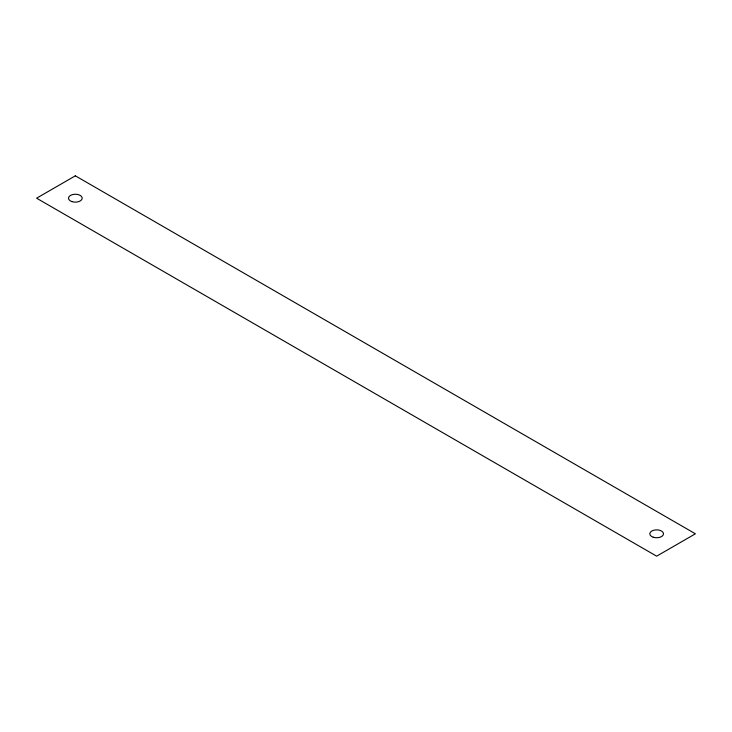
<?xml version="1.0" encoding="UTF-8"?>
<svg xmlns="http://www.w3.org/2000/svg" width="732" height="732" viewBox="0 0 732 732"><rect width="100%" height="100%" fill="white"/><g stroke="black" fill="none" stroke-linecap="round" stroke-linejoin="round"><path stroke-width="1.1" d="M75.35 175.826L36.6 198.198L656.65 556.174L695.4 533.802L75.35 175.826M71.928 201.62A6.853 3.953 0 0 0 82.204 198.198A6.853 3.953 0 0 0 71.928 194.767A6.853 3.953 0 0 0 71.928 201.62M653.218 537.224A6.853 3.953 0 0 0 663.503 533.802A6.853 3.953 0 0 0 653.218 530.38A6.853 3.953 0 0 0 653.218 537.224"/></g></svg>
